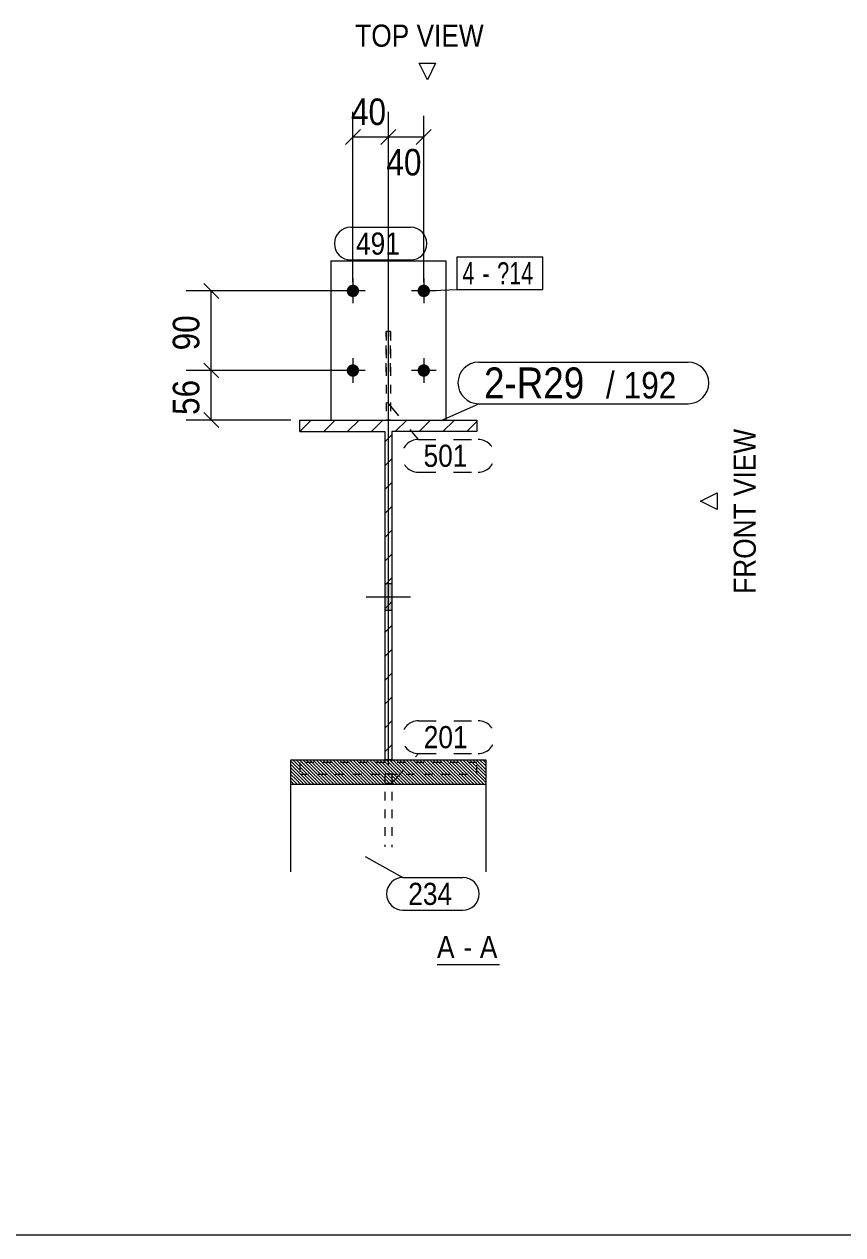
# Model space of a CAD drawing. Header units: millimetres. Extents: x 2 to 1174, y 1 to 825.
# Drawn here: x 778.7 to 871.2, y 5 to 141.8 of the extents above; entities that cross this region are included whole.
import ezdxf

# ---------------------------------------------------------------- set-up
doc = ezdxf.new("R2010")
doc.units = ezdxf.units.MM
for name, pattern in [('XKITLINE00', [0]), ('XKITLINE01', [4, 1, -1, 1, -1]), ('XKITLINE02', [4, 2, -2])]:
    doc.linetypes.add(name, pattern=pattern)
for name, color, linetype, lineweight in [('Bolt', 3, 'Continuous', 0), ('BoltMark', 7, 'Continuous', 0), ('Dimensions', 7, 'Continuous', 0), ('DrawingSheet', 5, 'Continuous', 0), ('OtherObjectType', 7, 'Continuous', 0), ('Part', 2, 'Continuous', 0), ('PartMark', 7, 'Continuous', 0)]:
    doc.layers.add(name, color=color, linetype=linetype, lineweight=lineweight)
doc.styles.add('ARIAL', font='ARIAL.TTF')
doc.styles.add('ARIAL_NARROW', font='ARIALN.TTF')

# ---------------------------------------------------------------- blocks, each defined once
blk = doc.blocks.new('*A9')
at = {"layer": 'Part', "color": 7, "linetype": 'XKITLINE00', "lineweight": 0}
for p, q in [((809.82, 95.77), (811.12, 97.07)), ((809.82, 95.77), (809.82, 95.77)), ((812.52, 95.77), (813.82, 97.07)), ((815.21, 95.77), (816.51, 97.07)), ((817.9, 95.77), (819.2, 97.07)), ((820.6, 95.77), (821.9, 97.07)), ((823.29, 95.77), (824.59, 97.07)), ((825.99, 95.77), (827.29, 97.07)), ((828.68, 95.77), (829.82, 96.92)), ((819.42, 94.6), (820.22, 95.4)), ((819.42, 91.9), (820.22, 92.7)), ((819.42, 89.21), (820.22, 90.01)), ((819.42, 86.52), (820.22, 87.32)), ((819.42, 83.82), (820.22, 84.62)), ((819.42, 81.13), (820.22, 81.93)), ((819.42, 78.43), (820.22, 79.23)), ((819.42, 75.74), (820.22, 76.54)), ((819.42, 73.05), (820.22, 73.85)), ((819.42, 70.35), (820.22, 71.15)), ((819.42, 67.66), (820.22, 68.46)), ((819.42, 64.96), (820.22, 65.76)), ((819.42, 62.27), (820.22, 63.07)), ((819.42, 59.58), (820.22, 60.38))]:
    blk.add_line(p, q, dxfattribs=at)
blk = doc.blocks.new('*A10')
at = {"layer": 'Part', "color": 7, "linetype": 'XKITLINE00', "lineweight": 0}
for p, q in [((810.14, 57.21), (808.82, 58.53)), ((809.95, 57.03), (808.82, 58.15)), ((809.76, 56.84), (808.82, 57.78)), ((810.33, 57.4), (809.04, 58.69)), ((810.51, 57.59), (809.41, 58.69)), ((810.7, 57.78), (809.79, 58.69)), ((810.89, 57.97), (810.17, 58.69)), ((812.21, 55.9), (810.51, 57.59)), ((811.08, 58.15), (810.54, 58.69)), ((812.58, 55.9), (810.7, 57.78)), ((812.96, 55.9), (810.89, 57.97)), ((811.27, 58.34), (810.92, 58.69)), ((813.34, 55.9), (811.08, 58.15)), ((813.71, 55.9), (811.27, 58.34)), ((811.45, 58.53), (811.3, 58.69)), ((814.09, 55.9), (811.45, 58.53)), ((814.46, 55.9), (811.67, 58.69)), ((814.84, 55.9), (812.05, 58.69)), ((815.22, 55.9), (812.42, 58.69)), ((815.59, 55.9), (812.8, 58.69)), ((815.97, 55.9), (813.18, 58.69)), ((816.35, 55.9), (813.55, 58.69)), ((816.72, 55.9), (813.93, 58.69)), ((817.1, 55.9), (814.31, 58.69)), ((817.47, 55.9), (814.68, 58.69)), ((817.85, 55.9), (815.06, 58.69)), ((818.23, 55.9), (815.43, 58.69)), ((818.6, 55.9), (815.81, 58.69)), ((818.98, 55.9), (816.19, 58.69)), ((819.36, 55.9), (816.56, 58.69)), ((819.73, 55.9), (816.94, 58.69)), ((820.11, 55.9), (817.32, 58.69)), ((820.48, 55.9), (817.69, 58.69)), ((820.86, 55.9), (818.07, 58.69)), ((821.24, 55.9), (818.44, 58.69)), ((821.61, 55.9), (818.82, 58.69)), ((821.99, 55.9), (819.2, 58.69)), ((822.37, 55.9), (819.57, 58.69)), ((822.74, 55.9), (819.95, 58.69)), ((823.12, 55.9), (820.33, 58.69)), ((823.49, 55.9), (820.7, 58.69)), ((823.87, 55.9), (821.08, 58.69)), ((824.25, 55.9), (821.45, 58.69)), ((824.62, 55.9), (821.83, 58.69)), ((825, 55.9), (822.21, 58.69)), ((825.38, 55.9), (822.58, 58.69)), ((825.75, 55.9), (822.96, 58.69)), ((826.13, 55.9), (823.34, 58.69)), ((826.5, 55.9), (823.71, 58.69)), ((826.88, 55.9), (824.09, 58.69)), ((827.26, 55.9), (824.46, 58.69)), ((827.63, 55.9), (824.84, 58.69)), ((828.01, 55.9), (825.22, 58.69)), ((828.39, 55.9), (825.59, 58.69)), ((828.76, 55.9), (825.97, 58.69)), ((829.14, 55.9), (826.35, 58.69)), ((829.51, 55.9), (826.72, 58.69)), ((829.89, 55.9), (827.1, 58.69)), ((830.27, 55.9), (827.47, 58.69)), ((830.64, 55.9), (827.85, 58.69)), ((830.82, 56.1), (828.23, 58.69)), ((830.82, 56.47), (828.6, 58.69)), ((830.82, 56.85), (828.98, 58.69)), ((830.82, 57.22), (829.36, 58.69)), ((830.82, 57.6), (829.73, 58.69)), ((830.82, 57.98), (830.11, 58.69)), ((830.82, 58.35), (830.48, 58.69)), ((809.57, 56.65), (808.82, 57.4)), ((809.39, 56.46), (808.82, 57.03)), ((809.2, 56.27), (808.82, 56.65)), ((809.01, 56.09), (808.82, 56.27)), ((809.57, 55.9), (809.2, 56.27)), ((809.95, 55.9), (809.39, 56.46)), ((810.33, 55.9), (809.57, 56.65)), ((810.7, 55.9), (809.76, 56.84)), ((811.08, 55.9), (809.95, 57.03)), ((811.45, 55.9), (810.14, 57.21)), ((811.83, 55.9), (810.33, 57.4)), ((809.2, 55.9), (809.01, 56.09))]:
    blk.add_line(p, q, dxfattribs=at)
blk = doc.blocks.new('*A247')
at = {"layer": 'Bolt'}
blk.add_hatch(color=3, dxfattribs=at).paths.add_polyline_path([(819.42, 78.57), (820.22, 78.57), (820.22, 75.57), (819.42, 75.57)], flags=17)
at = {"layer": 'Bolt', "color": 3, "linetype": 'XKITLINE00', "lineweight": 0}
for p, q in [((820.22, 78.57), (819.42, 78.57)), ((822.32, 77.07), (817.32, 77.07)), ((820.22, 75.57), (819.42, 75.57))]:
    blk.add_line(p, q, dxfattribs=at)
blk = doc.blocks.new('*A248')
at = {"layer": 'Bolt'}
for points in [[(816.52, 111.64), (816.52, 111.61), (816.51, 111.57), (816.51, 111.54), (816.5, 111.5), (816.49, 111.47), (816.48, 111.44), (816.47, 111.41), (816.45, 111.38), (816.44, 111.34), (816.42, 111.32), (816.4, 111.29), (816.38, 111.26), (816.36, 111.23), (816.34, 111.2), (816.32, 111.18), (816.29, 111.16), (816.27, 111.13), (816.24, 111.11), (816.21, 111.09), (816.18, 111.07), (816.15, 111.06), (816.12, 111.04), (816.09, 111.03), (816.06, 111.02), (816.02, 111.01), (815.99, 111), (815.96, 110.99), (815.92, 110.98), (815.89, 110.98), (815.86, 110.98), (815.82, 110.97), (815.79, 110.98), (815.75, 110.98), (815.72, 110.98), (815.68, 110.99), (815.65, 111), (815.62, 111.01), (815.59, 111.02), (815.55, 111.03), (815.52, 111.04), (815.49, 111.06), (815.46, 111.07), (815.43, 111.09), (815.4, 111.11), (815.38, 111.13), (815.35, 111.16), (815.33, 111.18), (815.3, 111.2), (815.28, 111.23), (815.26, 111.26), (815.24, 111.29), (815.22, 111.32), (815.2, 111.34), (815.19, 111.38), (815.17, 111.41), (815.16, 111.44), (815.15, 111.47), (815.14, 111.5), (815.13, 111.54), (815.13, 111.57), (815.12, 111.61), (815.12, 111.64), (815.12, 111.67), (815.12, 111.71), (815.12, 111.74), (815.13, 111.78), (815.13, 111.81), (815.14, 111.84), (815.15, 111.88), (815.16, 111.91), (815.17, 111.94), (815.19, 111.97), (815.2, 112), (815.22, 112.03), (815.24, 112.06), (815.26, 112.09), (815.28, 112.12), (815.3, 112.14), (815.33, 112.17), (815.35, 112.19), (815.38, 112.22), (815.4, 112.24), (815.43, 112.26), (815.46, 112.28), (815.49, 112.29), (815.52, 112.31), (815.55, 112.32), (815.59, 112.33), (815.62, 112.34), (815.65, 112.35), (815.68, 112.36), (815.72, 112.37), (815.75, 112.37), (815.79, 112.37), (815.82, 112.37), (815.86, 112.37), (815.89, 112.37), (815.92, 112.37), (815.96, 112.36), (815.99, 112.35), (816.02, 112.34), (816.06, 112.33), (816.09, 112.32), (816.12, 112.31), (816.15, 112.29), (816.18, 112.28), (816.21, 112.26), (816.24, 112.24), (816.27, 112.22), (816.29, 112.19), (816.32, 112.17), (816.34, 112.14), (816.36, 112.12), (816.38, 112.09), (816.4, 112.06), (816.42, 112.03), (816.44, 112), (816.45, 111.97), (816.47, 111.94), (816.48, 111.91), (816.49, 111.88), (816.5, 111.84), (816.51, 111.81), (816.51, 111.78), (816.52, 111.74), (816.52, 111.71), (816.52, 111.67)], [(824.52, 111.64), (824.52, 111.61), (824.51, 111.57), (824.51, 111.54), (824.5, 111.5), (824.49, 111.47), (824.48, 111.44), (824.47, 111.41), (824.45, 111.38), (824.44, 111.34), (824.42, 111.32), (824.4, 111.29), (824.38, 111.26), (824.36, 111.23), (824.34, 111.2), (824.32, 111.18), (824.29, 111.16), (824.27, 111.13), (824.24, 111.11), (824.21, 111.09), (824.18, 111.07), (824.15, 111.06), (824.12, 111.04), (824.09, 111.03), (824.06, 111.02), (824.02, 111.01), (823.99, 111), (823.96, 110.99), (823.92, 110.98), (823.89, 110.98), (823.86, 110.98), (823.82, 110.97), (823.79, 110.98), (823.75, 110.98), (823.72, 110.98), (823.68, 110.99), (823.65, 111), (823.62, 111.01), (823.59, 111.02), (823.55, 111.03), (823.52, 111.04), (823.49, 111.06), (823.46, 111.07), (823.43, 111.09), (823.4, 111.11), (823.38, 111.13), (823.35, 111.16), (823.33, 111.18), (823.3, 111.2), (823.28, 111.23), (823.26, 111.26), (823.24, 111.29), (823.22, 111.32), (823.2, 111.34), (823.19, 111.38), (823.17, 111.41), (823.16, 111.44), (823.15, 111.47), (823.14, 111.5), (823.13, 111.54), (823.13, 111.57), (823.12, 111.61), (823.12, 111.64), (823.12, 111.67), (823.12, 111.71), (823.12, 111.74), (823.13, 111.78), (823.13, 111.81), (823.14, 111.84), (823.15, 111.88), (823.16, 111.91), (823.17, 111.94), (823.19, 111.97), (823.2, 112), (823.22, 112.03), (823.24, 112.06), (823.26, 112.09), (823.28, 112.12), (823.3, 112.14), (823.33, 112.17), (823.35, 112.19), (823.38, 112.22), (823.4, 112.24), (823.43, 112.26), (823.46, 112.28), (823.49, 112.29), (823.52, 112.31), (823.55, 112.32), (823.59, 112.33), (823.62, 112.34), (823.65, 112.35), (823.68, 112.36), (823.72, 112.37), (823.75, 112.37), (823.79, 112.37), (823.82, 112.37), (823.86, 112.37), (823.89, 112.37), (823.92, 112.37), (823.96, 112.36), (823.99, 112.35), (824.02, 112.34), (824.06, 112.33), (824.09, 112.32), (824.12, 112.31), (824.15, 112.29), (824.18, 112.28), (824.21, 112.26), (824.24, 112.24), (824.27, 112.22), (824.29, 112.19), (824.32, 112.17), (824.34, 112.14), (824.36, 112.12), (824.38, 112.09), (824.4, 112.06), (824.42, 112.03), (824.44, 112), (824.45, 111.97), (824.47, 111.94), (824.48, 111.91), (824.49, 111.88), (824.5, 111.84), (824.51, 111.81), (824.51, 111.78), (824.52, 111.74), (824.52, 111.71), (824.52, 111.67)], [(816.52, 102.64), (816.52, 102.61), (816.51, 102.57), (816.51, 102.54), (816.5, 102.5), (816.49, 102.47), (816.48, 102.44), (816.47, 102.41), (816.45, 102.38), (816.44, 102.34), (816.42, 102.32), (816.4, 102.29), (816.38, 102.26), (816.36, 102.23), (816.34, 102.2), (816.32, 102.18), (816.29, 102.16), (816.27, 102.13), (816.24, 102.11), (816.21, 102.09), (816.18, 102.07), (816.15, 102.06), (816.12, 102.04), (816.09, 102.03), (816.06, 102.02), (816.02, 102.01), (815.99, 102), (815.96, 101.99), (815.92, 101.98), (815.89, 101.98), (815.86, 101.98), (815.82, 101.97), (815.79, 101.98), (815.75, 101.98), (815.72, 101.98), (815.68, 101.99), (815.65, 102), (815.62, 102.01), (815.59, 102.02), (815.55, 102.03), (815.52, 102.04), (815.49, 102.06), (815.46, 102.07), (815.43, 102.09), (815.4, 102.11), (815.38, 102.13), (815.35, 102.16), (815.33, 102.18), (815.3, 102.2), (815.28, 102.23), (815.26, 102.26), (815.24, 102.29), (815.22, 102.32), (815.2, 102.34), (815.19, 102.38), (815.17, 102.41), (815.16, 102.44), (815.15, 102.47), (815.14, 102.5), (815.13, 102.54), (815.13, 102.57), (815.12, 102.61), (815.12, 102.64), (815.12, 102.67), (815.12, 102.71), (815.12, 102.74), (815.13, 102.78), (815.13, 102.81), (815.14, 102.84), (815.15, 102.88), (815.16, 102.91), (815.17, 102.94), (815.19, 102.97), (815.2, 103), (815.22, 103.03), (815.24, 103.06), (815.26, 103.09), (815.28, 103.12), (815.3, 103.14), (815.33, 103.17), (815.35, 103.19), (815.38, 103.22), (815.4, 103.24), (815.43, 103.26), (815.46, 103.28), (815.49, 103.29), (815.52, 103.31), (815.55, 103.32), (815.59, 103.33), (815.62, 103.34), (815.65, 103.35), (815.68, 103.36), (815.72, 103.37), (815.75, 103.37), (815.79, 103.37), (815.82, 103.37), (815.86, 103.37), (815.89, 103.37), (815.92, 103.37), (815.96, 103.36), (815.99, 103.35), (816.02, 103.34), (816.06, 103.33), (816.09, 103.32), (816.12, 103.31), (816.15, 103.29), (816.18, 103.28), (816.21, 103.26), (816.24, 103.24), (816.27, 103.22), (816.29, 103.19), (816.32, 103.17), (816.34, 103.14), (816.36, 103.12), (816.38, 103.09), (816.4, 103.06), (816.42, 103.03), (816.44, 103), (816.45, 102.97), (816.47, 102.94), (816.48, 102.91), (816.49, 102.88), (816.5, 102.84), (816.51, 102.81), (816.51, 102.78), (816.52, 102.74), (816.52, 102.71), (816.52, 102.67)], [(824.52, 102.64), (824.52, 102.61), (824.51, 102.57), (824.51, 102.54), (824.5, 102.5), (824.49, 102.47), (824.48, 102.44), (824.47, 102.41), (824.45, 102.38), (824.44, 102.34), (824.42, 102.32), (824.4, 102.29), (824.38, 102.26), (824.36, 102.23), (824.34, 102.2), (824.32, 102.18), (824.29, 102.16), (824.27, 102.13), (824.24, 102.11), (824.21, 102.09), (824.18, 102.07), (824.15, 102.06), (824.12, 102.04), (824.09, 102.03), (824.06, 102.02), (824.02, 102.01), (823.99, 102), (823.96, 101.99), (823.92, 101.98), (823.89, 101.98), (823.86, 101.98), (823.82, 101.97), (823.79, 101.98), (823.75, 101.98), (823.72, 101.98), (823.68, 101.99), (823.65, 102), (823.62, 102.01), (823.59, 102.02), (823.55, 102.03), (823.52, 102.04), (823.49, 102.06), (823.46, 102.07), (823.43, 102.09), (823.4, 102.11), (823.38, 102.13), (823.35, 102.16), (823.33, 102.18), (823.3, 102.2), (823.28, 102.23), (823.26, 102.26), (823.24, 102.29), (823.22, 102.32), (823.2, 102.34), (823.19, 102.38), (823.17, 102.41), (823.16, 102.44), (823.15, 102.47), (823.14, 102.5), (823.13, 102.54), (823.13, 102.57), (823.12, 102.61), (823.12, 102.64), (823.12, 102.67), (823.12, 102.71), (823.12, 102.74), (823.13, 102.78), (823.13, 102.81), (823.14, 102.84), (823.15, 102.88), (823.16, 102.91), (823.17, 102.94), (823.19, 102.97), (823.2, 103), (823.22, 103.03), (823.24, 103.06), (823.26, 103.09), (823.28, 103.12), (823.3, 103.14), (823.33, 103.17), (823.35, 103.19), (823.38, 103.22), (823.4, 103.24), (823.43, 103.26), (823.46, 103.28), (823.49, 103.29), (823.52, 103.31), (823.55, 103.32), (823.59, 103.33), (823.62, 103.34), (823.65, 103.35), (823.68, 103.36), (823.72, 103.37), (823.75, 103.37), (823.79, 103.37), (823.82, 103.37), (823.86, 103.37), (823.89, 103.37), (823.92, 103.37), (823.96, 103.36), (823.99, 103.35), (824.02, 103.34), (824.06, 103.33), (824.09, 103.32), (824.12, 103.31), (824.15, 103.29), (824.18, 103.28), (824.21, 103.26), (824.24, 103.24), (824.27, 103.22), (824.29, 103.19), (824.32, 103.17), (824.34, 103.14), (824.36, 103.12), (824.38, 103.09), (824.4, 103.06), (824.42, 103.03), (824.44, 103), (824.45, 102.97), (824.47, 102.94), (824.48, 102.91), (824.49, 102.88), (824.5, 102.84), (824.51, 102.81), (824.51, 102.78), (824.52, 102.74), (824.52, 102.71), (824.52, 102.67)]]:
    blk.add_hatch(color=3, dxfattribs=at).paths.add_polyline_path(points, flags=17)
at = {"layer": 'Bolt', "color": 3, "linetype": 'XKITLINE00', "lineweight": 0}
for p, q in [((815.82, 113.07), (815.82, 110.27)), ((823.82, 113.07), (823.82, 110.27)), ((817.22, 111.67), (814.42, 111.67)), ((825.22, 111.67), (822.42, 111.67)), ((815.82, 104.07), (815.82, 101.27)), ((823.82, 104.07), (823.82, 101.27)), ((817.22, 102.67), (814.42, 102.67)), ((825.22, 102.67), (822.42, 102.67))]:
    blk.add_line(p, q, dxfattribs=at)
blk = doc.blocks.new('*A249')
at = {"layer": 'Part', "color": 2, "linetype": 'XKITLINE00', "lineweight": 0}
for p, q in [((809.82, 97.07), (829.82, 97.07)), ((809.82, 95.77), (809.82, 97.07)), ((809.82, 95.77), (819.42, 95.77)), ((819.42, 95.77), (819.42, 58.69)), ((829.82, 95.77), (820.22, 95.77)), ((820.22, 95.77), (820.22, 58.69)), ((829.82, 97.07), (829.82, 95.77)), ((820.22, 58.69), (819.42, 58.69))]:
    blk.add_line(p, q, dxfattribs=at)
at = {"layer": 'Part', "color": 7, "linetype": 'XKITLINE01', "lineweight": 0}
for p, q in [((819.42, 58.37), (809.82, 58.37)), ((809.82, 58.37), (809.82, 57.07)), ((819.42, 58.69), (819.42, 58.37)), ((820.22, 58.37), (820.22, 58.69)), ((829.82, 58.37), (820.22, 58.37)), ((829.82, 57.07), (829.82, 58.37)), ((809.82, 57.07), (829.82, 57.07))]:
    blk.add_line(p, q, dxfattribs=at)
blk = doc.blocks.new('*A250')
at = {"layer": 'Part', "color": 2, "linetype": 'XKITLINE00', "lineweight": 0}
for p, q in [((808.82, 46.02), (808.82, 58.69)), ((808.82, 58.69), (830.82, 58.69)), ((830.82, 58.69), (830.82, 46.02)), ((830.82, 55.9), (808.82, 55.9))]:
    blk.add_line(p, q, dxfattribs=at)
blk = doc.blocks.new('*A251')
at = {"layer": 'Part', "color": 7, "linetype": 'XKITLINE01', "lineweight": 0}
for p, q in [((820.22, 57.07), (819.42, 57.07)), ((819.42, 57.07), (819.42, 48.84)), ((820.22, 57.07), (820.22, 48.81)), ((819.42, 56.06), (820.22, 56.04))]:
    blk.add_line(p, q, dxfattribs=at)
blk = doc.blocks.new('*A252')
at = {"layer": 'Part', "color": 7, "linetype": 'XKITLINE01', "lineweight": 0}
for p, q in [((820.07, 107.07), (819.57, 107.07)), ((819.57, 107.07), (819.57, 97.07)), ((819.57, 102.51), (819.57, 107.07)), ((820.07, 102.51), (820.07, 107.07)), ((820.07, 107.07), (820.07, 97.07)), ((820.07, 97.07), (819.57, 97.07)), ((819.57, 97.07), (819.57, 97.07)), ((820.07, 97.07), (820.07, 97.07))]:
    blk.add_line(p, q, dxfattribs=at)
blk = doc.blocks.new('*A253')
at = {"layer": 'Part', "color": 2, "linetype": 'XKITLINE00', "lineweight": 0}
for p, q in [((813.32, 115.07), (813.32, 97.07)), ((813.32, 115.07), (826.32, 115.07)), ((826.32, 115.07), (826.32, 97.07))]:
    blk.add_line(p, q, dxfattribs=at)
at = {"layer": 'Part', "color": 7, "linetype": 'XKITLINE01', "lineweight": 0}
blk.add_line((813.32, 97.07), (826.32, 97.07), dxfattribs=at)
blk = doc.blocks.new('*A260')
at = {"layer": 'DrawingSheet', "color": 5, "linetype": 'XKITLINE00', "lineweight": 0}
blk.add_line((5, 5), (1174, 5), dxfattribs=at)
blk = doc.blocks.new('*A552')
at = {"layer": 'Dimensions', "color": 7, "linetype": 'XKITLINE00', "lineweight": 0}
for p, q in [((815.82, 112.67), (815.82, 131.92)), ((819.82, 58.07), (819.82, 131.92)), ((816.67, 129.92), (814.97, 128.23)), ((815.82, 129.07), (819.82, 129.07)), ((820.67, 129.92), (818.97, 128.23))]:
    blk.add_line(p, q, dxfattribs=at)
at = {"layer": 'Dimensions', "color": 3}
for p in [(815.82, 129.07), (819.82, 129.07)]:
    blk.add_point(p, dxfattribs=at)
at = {"layer": 'Dimensions', "color": 3, "style": 'ARIAL', "width": 0.85}
blk.add_text('40', height=3, dxfattribs=at).set_placement((815.6, 130.42))
blk = doc.blocks.new('*A553')
at = {"layer": 'Dimensions', "color": 7, "linetype": 'XKITLINE00', "lineweight": 0}
for p, q in [((819.82, 58.07), (819.82, 131.47)), ((823.82, 112.67), (823.82, 131.47)), ((820.67, 129.92), (818.97, 128.23)), ((819.82, 129.07), (823.82, 129.07)), ((824.67, 129.92), (822.97, 128.23))]:
    blk.add_line(p, q, dxfattribs=at)
at = {"layer": 'Dimensions', "color": 3}
for p in [(819.82, 129.07), (823.82, 129.07)]:
    blk.add_point(p, dxfattribs=at)
at = {"layer": 'Dimensions', "color": 3, "style": 'ARIAL', "width": 0.85}
blk.add_text('40', height=3, dxfattribs=at).set_placement((819.6, 124.72))
blk = doc.blocks.new('*A554')
at = {"layer": 'Dimensions', "color": 7, "linetype": 'XKITLINE00', "lineweight": 0}
for p, q in [((814.82, 102.67), (796.97, 102.67)), ((798.97, 103.52), (800.67, 101.83)), ((799.82, 97.07), (799.82, 102.67)), ((798.97, 97.92), (800.67, 96.23)), ((808.82, 97.07), (796.97, 97.07))]:
    blk.add_line(p, q, dxfattribs=at)
at = {"layer": 'Dimensions', "color": 3}
for p in [(799.82, 102.67), (799.82, 97.07)]:
    blk.add_point(p, dxfattribs=at)
at = {"layer": 'Dimensions', "color": 3, "style": 'ARIAL', "width": 0.85}
blk.add_text('56', height=3, rotation=90.0002, dxfattribs=at).set_placement((798.47, 97.65))
blk = doc.blocks.new('*A555')
at = {"layer": 'Dimensions', "color": 7, "linetype": 'XKITLINE00', "lineweight": 0}
for p, q in [((798.97, 112.52), (800.67, 110.83)), ((814.82, 111.67), (796.97, 111.67)), ((799.82, 102.67), (799.82, 111.67)), ((814.82, 102.67), (796.97, 102.67)), ((798.97, 103.52), (800.67, 101.83))]:
    blk.add_line(p, q, dxfattribs=at)
at = {"layer": 'Dimensions', "color": 3}
for p in [(799.82, 111.67), (799.82, 102.67)]:
    blk.add_point(p, dxfattribs=at)
at = {"layer": 'Dimensions', "color": 3, "style": 'ARIAL', "width": 0.85}
blk.add_text('90', height=3, rotation=90.0002, dxfattribs=at).set_placement((798.47, 104.95))
blk = doc.blocks.new('*A556')
at = {"layer": 'BoltMark', "color": 7, "linetype": 'XKITLINE00', "lineweight": 0}
for p, q in [((827.59, 115.52), (837.28, 115.52)), ((827.59, 111.82), (827.59, 115.52)), ((837.28, 111.82), (837.28, 115.52)), ((823.82, 111.67), (827.59, 111.82)), ((827.59, 111.82), (837.28, 111.82))]:
    blk.add_line(p, q, dxfattribs=at)
at = {"layer": 'BoltMark', "color": 3, "style": 'ARIAL_NARROW', "width": 0.85}
for s, p in [('4', (828.19, 112.42)), ('?14', (832.12, 112.42)), ('-', (830.46, 112.42))]:
    blk.add_text(s, height=2.5, dxfattribs=at).set_placement(p)
blk = doc.blocks.new('*A557')
at = {"layer": 'PartMark', "color": 7, "linetype": 'XKITLINE00', "lineweight": 0}
for p, q in [((815.57, 118.87), (822.33, 118.87)), ((815.57, 115.17), (822.33, 115.17))]:
    blk.add_line(p, q, dxfattribs=at)
for centre, start, end in [((815.57, 117.02), 90, 270), ((822.33, 117.02), 270, 90)]:
    blk.add_arc(centre, 1.85, start, end, dxfattribs=at)
at = {"layer": 'PartMark', "color": 3, "style": 'ARIAL', "width": 0.85}
blk.add_text('491', height=2.5, dxfattribs=at).set_placement((816.17, 115.77))
blk = doc.blocks.new('*A558')
at = {"layer": 'PartMark', "color": 7, "linetype": 'XKITLINE02', "lineweight": 0}
for p, q in [((819.7, 99.1), (823.2, 94.89)), ((823.2, 94.89), (829.96, 94.89)), ((823.2, 91.19), (829.96, 91.19))]:
    blk.add_line(p, q, dxfattribs=at)
for centre, start, end in [((823.2, 93.04), 90, 270), ((829.96, 93.04), 270, 90)]:
    blk.add_arc(centre, 1.85, start, end, dxfattribs=at)
at = {"layer": 'PartMark', "color": 3, "style": 'ARIAL', "width": 0.85}
blk.add_text('501', height=2.5, dxfattribs=at).set_placement((823.8, 91.79))
blk = doc.blocks.new('*A559')
at = {"layer": 'PartMark', "color": 7, "linetype": 'XKITLINE02', "lineweight": 0}
for p, q in [((823.22, 63.09), (829.98, 63.09)), ((820.22, 56.04), (823.22, 59.39)), ((823.22, 59.39), (829.98, 59.39))]:
    blk.add_line(p, q, dxfattribs=at)
for centre, start, end in [((823.22, 61.24), 90, 270), ((829.98, 61.24), 270, 90)]:
    blk.add_arc(centre, 1.85, start, end, dxfattribs=at)
at = {"layer": 'PartMark', "color": 3, "style": 'ARIAL', "width": 0.85}
blk.add_text('201', height=2.5, dxfattribs=at).set_placement((823.82, 59.99))
blk = doc.blocks.new('*A560')
at = {"layer": 'PartMark', "color": 7, "linetype": 'XKITLINE00', "lineweight": 0}
for p, q in [((817.22, 47.77), (821.47, 45.38)), ((821.47, 45.38), (828.23, 45.38)), ((821.47, 41.68), (828.23, 41.68))]:
    blk.add_line(p, q, dxfattribs=at)
for centre, start, end in [((821.47, 43.53), 90, 270), ((828.23, 43.53), 270, 90)]:
    blk.add_arc(centre, 1.85, start, end, dxfattribs=at)
at = {"layer": 'PartMark', "color": 3, "style": 'ARIAL', "width": 0.85}
blk.add_text('234', height=2.5, dxfattribs=at).set_placement((822.07, 42.28))
blk = doc.blocks.new('*A561')
at = {"layer": 'PartMark', "color": 7, "linetype": 'XKITLINE00', "lineweight": 0}
for p, q in [((830.03, 103.62), (853.68, 103.62)), ((825.79, 97.03), (830.03, 98.92)), ((830.03, 98.92), (853.68, 98.92))]:
    blk.add_line(p, q, dxfattribs=at)
for centre, start, end in [((830.03, 101.27), 90, 270), ((853.68, 101.27), 270, 90)]:
    blk.add_arc(centre, 2.35, start, end, dxfattribs=at)
at = {"layer": 'PartMark', "color": 1, "style": 'ARIAL', "width": 0.85}
blk.add_text('2-R29', height=3.5, dxfattribs=at).set_placement((830.63, 99.52))
at = {"layer": 'PartMark', "color": 3, "style": 'ARIAL', "width": 0.85}
for s, p in [('/', (844.4, 99.52)), ('192', (846.41, 99.52))]:
    blk.add_text(s, height=3, dxfattribs=at).set_placement(p)
blk = doc.blocks.new('*A562')
at = {"layer": 'OtherObjectType', "color": 7, "linetype": 'XKITLINE00', "lineweight": 0}
for p, q in [((824.23, 135.52), (823.29, 137.4)), ((823.29, 137.4), (825.16, 137.4)), ((825.16, 137.4), (824.23, 135.52)), ((824.23, 135.52), (824.23, 135.52)), ((855.08, 87.9), (856.96, 88.84)), ((856.96, 86.96), (855.08, 87.9)), ((855.08, 87.9), (855.08, 87.9)), ((856.96, 88.84), (856.96, 86.96)), ((825.32, 35.53), (832.38, 35.53))]:
    blk.add_line(p, q, dxfattribs=at)
at = {"layer": 'OtherObjectType', "color": 7, "style": 'ARIAL', "width": 0.85}
for s, p in [('TOP VIEW', (816.08, 139.27)), ('A', (825.32, 36.28)), ('A', (830.16, 36.28)), ('-', (828.3, 36.28))]:
    blk.add_text(s, height=2.5, dxfattribs=at).set_placement(p)
blk.add_text('FRONT VIEW', height=2.5, rotation=90, dxfattribs=at).set_placement((861.33, 77.44))

msp = doc.modelspace()

# ---------------------------------------------------------------- block references
at = {"lineweight": 0}
for name in ['*A260', '*A552', '*A553', '*A557', '*A253', '*A556', '*A555', '*A248', '*A252', '*A554', '*A561', '*A558', '*A9', '*A249', '*A247', '*A559', '*A10', '*A250', '*A251', '*A560']:
    msp.add_blockref(name, (0, 0), dxfattribs=at)
at = {"layer": 'OtherObjectType', "lineweight": 0}
msp.add_blockref('*A562', (0, 0), dxfattribs=at)

doc.saveas('drawing.dxf')
